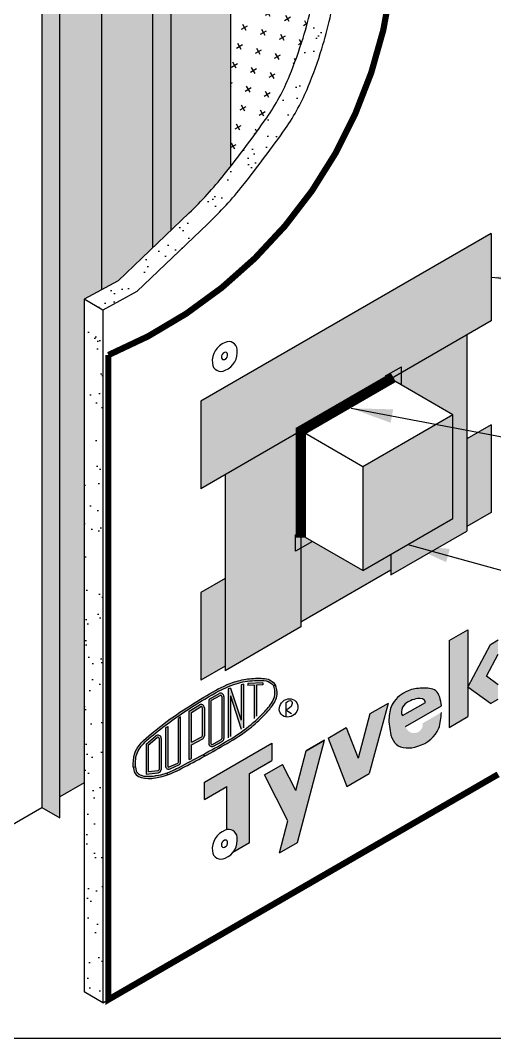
# Model space of a CAD drawing. Extents: x 0 to 51, y 0 to 66.
# Drawn here: x 12.06 to 18.91, y 35.85 to 50.54 of the extents above; entities that cross this region are included whole.
import ezdxf

# ---------------------------------------------------------------- set-up
doc = ezdxf.new("R2010")
doc.units = 0
doc.header["$LTSCALE"] = 1.5
doc.header["$MEASUREMENT"] = 0
doc.linetypes.add('DASHED', pattern=[0.75, 0.5, -0.25])
for name, color, linetype in [('CLADDING', 252, 'CONTINUOUS'), ('DUPONTLOGO', 242, 'CONTINUOUS'), ('FASTENING', 7, 'CONTINUOUS'), ('INSULATION', 40, 'CONTINUOUS'), ('SEALANT', 7, 'CONTINUOUS'), ('STRAIGHTFLASH', 253, 'CONTINUOUS'), ('STRUCTURE', 252, 'CONTINUOUS'), ('STRUCTURE_SHADING', 254, 'CONTINUOUS'), ('TEXT', 7, 'CONTINUOUS'), ('TITLE', 7, 'CONTINUOUS'), ('TYVEK', 160, 'DASHED'), ('TYVEK_TAPE', 130, 'CONTINUOUS')]:
    doc.layers.add(name, color=color, linetype=linetype)
doc.styles.add('DETAILS', font='sanss___.ttf', dxfattribs={"height": 1})
doc.dimstyles.new('TYVEKDETAILS', dxfattribs={"dimscale": 6, "dimtxt": 1.5, "dimasz": 0.1, "dimexe": 0.75, "dimexo": 0.75, "dimgap": 0.75, "dimtad": 0, "dimtih": 1, "dimtoh": 1, "dimdec": 4, "dimzin": 0, "dimtxsty": 'DETAILS', "dimcen": 0.0625, "dimazin": 3, "dimtfac": 1, "dimtdec": 4, "dimtofl": 0, "dimtmove": 0, "dimatfit": 3, "dimtolj": 1, "dimtzin": 0})
pattern_1 = [(37.50000000000001, (105.9140125984948, 2.98706549606915), (-0.01574833952740204, 0.4817059422532897), [0, -0.38, 0, -0.425, 0, -0.40625]), (7.499999999999999, (105.9140125984948, 2.98706549606915), (0.4424441763169318, 0.7055365163074351), [0, -0.205, 0, -0.3425, 0, -0.13125]), (327.5, (105.6065125984949, 2.98706549606915), (0.7785354654378738, 0.001414763384241124), [0, -0.125, 0, -0.45, 0, -0.5875]), (317.5, (105.6065125984949, 2.98706549606915), (0.7515316511430733, 0.2194188912335623), [0, -0.0625, 0, -0.295, 0, -0.3375])]

# ---------------------------------------------------------------- blocks, each defined once
blk = doc.blocks.new('A$C1409495A')
at = {"layer": 'DUPONTLOGO', "color": 242}
for p, q in [((0.2343235615273898, 0.523827359091797), (0.2343235615273898, 1.616091367395711e-07)), ((0.2343235615273898, 0.2619137603504669), (0.4408312526641112, 0.1288168849679323))]:
    blk.add_line(p, q, dxfattribs=at)
blk.add_ellipse((0.333973993873542, 0.3360725358395484), major_axis=(0.2603864479023359, 0.231586749987972), ratio=0.9031737347499492, dxfattribs=at)
blk.add_spline([(0.2343235615273898, 0.523827359091797), (0.4345512185534517, 0.5967801724010542), (0.456416738787766, 0.4563911861724819), (0.2343235615273898, 0.2619137603504669)], degree=3, dxfattribs=at)

msp = doc.modelspace()

# ---------------------------------------------------------------- hatches: boundary and pattern name
at = {"layer": 'DUPONTLOGO', "linetype": 'CONTINUOUS'}
h = msp.add_hatch(color=182, dxfattribs=at)
h.paths.add_polyline_path([(18.96192853301603, 41.3909425764289), (18.96192853301603, 41.59945032934461), (18.84957034499149, 41.53458029924299), (18.52481081857225, 40.91924908289236), (18.84957034499151, 40.67891786654139), (18.96192853301604, 40.74378789664301), (18.96192853301604, 40.95229564955888), (18.79544375725488, 41.0754990828923)])
h.paths.add_polyline_path([(18.52481081857247, 41.74439512473524), (18.25417787988983, 41.58814512473524), (18.25417787988949, 40.3351678665414), (18.52481081857213, 40.49141786654141)])
at = {"layer": 'DUPONTLOGO'}
h = msp.add_hatch(color=242, dxfattribs=at)
edge = h.paths.add_edge_path()
edge.add_spline(control_points=[(14.711021203675, 40.77263279441232), (14.57777834110106, 40.69124190541067), (14.31354856752728, 40.52983816673042), (13.9779637510735, 40.27156970068953), (13.69113805628553, 40.02452695605977), (13.69088203514998, 39.8278101259773), (13.6907976854945, 39.76299908289344)], knot_values=[0, 0, 0, 0, 0.2326628988775917, 0.4613865531098924, 0.6535218754829092, 0.7479263056417517, 0.7479263056417517, 0.7479263056417517, 0.7479263056417517], degree=3, periodic=0)
edge.add_spline(control_points=[(13.6907976854945, 39.76299908289344), (13.69105316308951, 39.76137658380757), (13.69130864068452, 39.75975408472173), (13.69156534066528, 39.75813262634518)], knot_values=[0, 0, 0, 0, 0.002347442690703379, 0.002347442690703379, 0.002347442690703379, 0.002347442690703379], degree=3, periodic=0)
edge.add_line((13.69156534066528, 39.75813262634512), (13.72243968896437, 39.76302192478241))
edge.add_spline(control_points=[(13.72243968896434, 39.7630219247824), (13.72230996427595, 39.76382264459179), (13.72218054859741, 39.76462771419558), (13.72205136144362, 39.76543713810072)], knot_values=[0.001174582396085617, 0.001174582396085617, 0.001174582396085617, 0.001174582396085617, 0.002358172592852494, 0.002358172592852494, 0.002358172592852494, 0.002358172592852494], degree=3, periodic=0)
edge.add_spline(control_points=[(13.72205136145016, 39.76543713806098), (13.72218357221104, 39.84332298486914), (13.72388649322833, 39.91465389448954), (13.77756391787784, 40.03695964723253), (13.82681424393909, 40.09312552632444), (13.9689429345653, 40.22371171107719), (14.06230830731397, 40.29559448639338), (14.23901994686371, 40.430395863851), (14.32793243191104, 40.49338676209511), (14.52067409252335, 40.61973451313589), (14.62385274377179, 40.68276728969055), (14.72700495055883, 40.74577981812383)], knot_values=[0.001204580648238207, 0.001204580648238207, 0.001204580648238207, 0.001204580648238207, 0.1148556554967574, 0.1148556554967574, 0.2297113109935148, 0.2297113109935148, 0.3984913275604529, 0.3984913275604529, 0.5672713441273911, 0.5672713441273911, 0.7479263056417517, 0.7479263056417517, 0.7479263056417517, 0.7479263056417517], degree=3, periodic=0)
edge.add_spline(control_points=[(14.72700495055883, 40.74577981812383), (14.86341671428731, 40.82697644526854), (14.99895053893592, 40.90678957851481), (15.23117576617382, 40.9859616099777), (15.3166949196016, 41.00339236240604), (15.49664179269698, 41.01741879116879), (15.60027495867821, 41.02328515722376), (15.6819897797372, 40.9731791269869), (15.70010661749234, 40.95513109706722), (15.71951079647183, 40.9347198722434)], knot_values=[0, 0, 0, 0, 0.2378461726929006, 0.2378461726929006, 0.3759363467751121, 0.3759363467751121, 0.5140265208573236, 0.5140265208573236, 0.5560477353908875, 0.5560477353908875, 0.5560477353908875, 0.5560477353908875], degree=3, periodic=0)
edge.add_line((15.71951079647192, 40.93471987224337), (15.74760801948261, 40.95049908289346))
edge.add_spline(control_points=[(15.74760801948264, 40.95049908289344), (15.72699610129152, 40.97231892495731), (15.6593072173137, 41.04397459252665), (15.47173382442038, 41.04984154455916), (15.26062269116942, 41.02981983279236), (14.99422810865594, 40.94120656576488), (14.82072600645956, 40.83793258765755), (14.711021203675, 40.77263279441232)], knot_values=[0, 0, 0, 0, 0.04405701235799464, 0.1446818277776674, 0.2573902707972445, 0.3686265973318987, 0.5599067828171413, 0.5599067828171413, 0.5599067828171413, 0.5599067828171413], degree=3, periodic=0)
h = msp.add_hatch(color=242, dxfattribs=at)
edge = h.paths.add_edge_path()
edge.add_spline(control_points=[(15.74760801948264, 40.95049908289344), (15.76053521793251, 40.90299443213187), (15.79094448747932, 40.79124696145298), (15.6961793871716, 40.63526808373626), (15.55472753588669, 40.47988236198254), (15.34927213674423, 40.28901705002779), (15.05248579499271, 40.1048368480233), (14.82967510880867, 39.98076527992786), (14.71920285248857, 39.91924908289341)], knot_values=[0, 0, 0, 0, 0.07140672790437241, 0.16797347427779, 0.251697098529822, 0.3916885399395568, 0.5846187000068773, 0.7743438912938334, 0.7743438912938334, 0.7743438912938334, 0.7743438912938334], degree=3, periodic=0)
edge.add_line((14.71920285248857, 39.91924908289348), (14.70443730844315, 39.9467952562506))
edge.add_spline(control_points=[(14.70443725243817, 39.9467952250891), (14.91865012855574, 40.06606886613798), (15.13707989280988, 40.18017846856953), (15.41628102385861, 40.39302498769576), (15.49787474088457, 40.4688135435865), (15.61960192044803, 40.59709233896448), (15.66580567205542, 40.64996346370044), (15.72902152240972, 40.7562428276857), (15.7434183485107, 40.80190888189663), (15.73424031253739, 40.87885774177702), (15.72723047729264, 40.90619068687906), (15.71951079647183, 40.93471987224334)], knot_values=[0.0002505584379334802, 0.0002505584379334802, 0.0002505584379334802, 0.0002505584379334802, 0.3681301305683303, 0.3681301305683303, 0.5353339496185356, 0.5353339496185356, 0.6400473331687101, 0.6400473331687101, 0.7273425474151587, 0.7273425474151587, 0.7705355621334626, 0.7705355621334626, 0.7705355621334626, 0.7705355621334626], degree=3, periodic=0)
edge.add_line((15.71951079647183, 40.93471987224336), (15.74760801948254, 40.95049908289344))
for color, points in [(242, [(15.06295285248857, 40.18546475969439), (15.09420285248832, 40.20612760777994), (15.0942028524888, 40.79420977219824), (15.25045285248857, 40.30944184820883), (15.28170285248852, 40.33010469629455), (15.28170285248854, 40.96146825005392), (15.25045285248879, 40.95142469390294), (15.25045285248873, 40.43867402656864), (15.09420285248866, 40.90120691314784), (15.06295285248854, 40.89116335699679)]), (242, [(15.4705442352518, 40.94630936974102), (15.56295285248843, 40.9502795994265), (15.5629528524885, 40.98155842819367), (15.34420285248852, 40.97216008667886), (15.34420285248852, 40.94088125791171), (15.4392942352518, 40.94496674952462), (15.4392942352518, 40.4671223780058), (15.4705442352518, 40.49638734470597)]), (182, [(16.93839294968615, 39.89128976817243), (16.76763977421304, 40.33257712377149), (16.50538024779389, 40.18116151559597), (16.77601318647653, 39.48174908289341), (17.10077271289567, 39.66924908289339), (17.37140565157831, 40.68116151559597), (17.10914612515917, 40.52974590742036)]), (242, [(14.37545285248866, 40.48650482361268), (14.34420285248866, 40.46511452804491), (14.34420285248843, 39.83674692715277, -0.2934388249167285), (14.33507853345911, 39.82253841660742), (14.21007853345911, 39.76534838822651, -0.5462656304046162), (14.18795285248843, 39.77955689877187), (14.18795285248852, 40.35045940842571), (14.15670285248868, 40.32826392630883), (14.15670285248843, 39.77955689877179, 0.5462656304051842), (14.22307989540056, 39.73693136713576), (14.34807989540067, 39.79412139551676, 0.2934388249164255), (14.37545285248854, 39.83674692715277)]), (182, [(16.45125366005739, 40.14991151559596), (16.18899413363822, 39.99849590742018), (16.03905162176893, 39.42794068517784), (15.84748778269202, 39.80132712377153), (15.58522825627296, 39.64991151559593), (15.92390339086781, 38.98978326301999), (15.80173460721912, 38.52491151559603), (16.06399413363823, 38.67632712377161)])]:
    msp.add_hatch(color=color, dxfattribs=at).paths.add_polyline_path(points)
h = msp.add_hatch(color=182, dxfattribs=at)
edge = h.paths.add_edge_path()
edge.add_spline(control_points=[(18.14315695639138, 40.64661053919553), (18.12930029149618, 40.73390734589869), (18.10354327181949, 40.89617623130292), (17.85414009634846, 40.91120996831737), (17.63202117317328, 40.87577225680372), (17.4281888285348, 40.71712323570211), (17.36860522874171, 40.46296027414042), (17.39582550161335, 40.30947200911201), (17.41100117599621, 40.22390020229566)], knot_values=[0, 0, 0, 0, 0.5827593182052485, 1.083243575514109, 1.602995822488099, 2.320452805997204, 2.834594860345293, 3.482391664081016, 3.482391664081016, 3.482391664081016, 3.482391664081016], degree=3, periodic=0)
edge.add_spline(control_points=[(17.41100117599612, 40.22390020229566), (17.43259824761844, 40.17448938033863), (17.49866430402382, 40.02334027051786), (17.8550865118744, 40.03229148858551), (18.12091164519968, 40.25870938581642), (18.13714605391471, 40.47337799651101), (18.1431569563912, 40.55286053919546)], knot_values=[0, 0, 0, 0, 0.3828216730715811, 1.171062387004566, 2.162538929496697, 2.745476785218138, 2.745476785218138, 2.745476785218138, 2.745476785218138], degree=3, periodic=0)
edge.add_line((18.14315695639124, 40.55286053919549), (17.87252401770867, 40.39661053919556))
edge.add_arc((17.74754049360476, 40.37970691621032), 0.1261214246964341, -165.3268673162189, 7.7023353980475235, ccw=False)
edge.add_line((17.62553231241194, 40.34775981165485), (17.65601766676236, 40.36536053919544))
edge.add_line((17.65601766676236, 40.36536053919546), (18.1431569563914, 40.64661053919558))
edge = h.paths.add_edge_path(flags=16)
edge.add_spline(control_points=[(17.58052383203798, 40.50927415339489), (17.56606881211169, 40.52305810303518), (17.56606881211169, 40.54335426686178), (17.56732909730322, 40.60669650093809), (17.59016825202739, 40.64871913900718), (17.6505213662534, 40.70383988785489), (17.73480767520991, 40.74440008794738), (17.83782590490023, 40.75895979124054), (17.90949469324746, 40.74973241758381), (17.91170599869033, 40.69759953189371)], knot_values=[0.1693351350576057, 0.1693351350576057, 0.1693351350576057, 0.1693351350576057, 0.2360340609454792, 0.2360340609454792, 0.3507194281854419, 0.3507194281854419, 0.4654047954254047, 0.4654047954254047, 0.5437012250705168, 0.5437012250705168, 0.5437012250705168, 0.5437012250705168], degree=3, periodic=0)
edge.add_line((17.91170599869035, 40.69759953189371), (17.58052383203789, 40.50927415339504))
h = msp.add_hatch(color=242, dxfattribs=at)
h.paths.add_polyline_path([(15.00045285248843, 40.78303319350292, 0.57059868253333), (14.93096977601824, 40.82409583471506), (14.80596977601812, 40.75527392079622, 0.2733997692986431), (14.78170285248843, 40.71421127958412), (14.78170285248866, 40.1054601852487, 0.5736723652123262), (14.85156530419802, 40.0646087141747), (14.9765653041979, 40.13494722067455, 0.2709125763483361), (15.00045285248854, 40.17579869174856)])
h.paths.add_polyline_path([(14.81295285248855, 40.10546018524872, 0.5736723652122204), (14.83624033639167, 40.09184302822405), (14.96124033639166, 40.16218153472396, 0.2709125763480912), (14.96920285248854, 40.17579869174862), (14.96920285248854, 40.78303319350298, 0.5705986825359536), (14.9460418269984, 40.79672074057368), (14.82104182699852, 40.72789882665487, 0.2733997692979096), (14.81295285248866, 40.71421127958419)], flags=16)
h = msp.add_hatch(color=242, dxfattribs=at)
h.paths.add_polyline_path([(14.50045285248843, 39.87283790368399), (14.53170285249627, 39.88968147178722), (14.53170285258643, 40.08539992403582), (14.6945683178147, 40.17318346178117, 0.2758007751185747), (14.71920285227811, 40.21444636662384), (14.71920285245228, 40.62010589957089, 0.5880955590562489), (14.64760011471464, 40.65992806190523), (14.50045285273172, 40.56855635600906)])
h.paths.add_polyline_path([(14.53170285260268, 40.1209001815974), (14.67974134079027, 40.20069206502311, 0.275800775116446), (14.687952852278, 40.21444636663725), (14.68795285245228, 40.62010589958431, 0.588095559058059), (14.66408527320636, 40.63337995369577), (14.53170285280039, 40.5511765377426)], flags=16)
h = msp.add_hatch(color=242, dxfattribs=at)
h.paths.add_polyline_path([(14.09420285248889, 40.17859326108431, 0.6390099729077502), (14.01699964059157, 40.21433490609568), (13.87545285248854, 40.09422680861991), (13.87545285248854, 39.66359180700442), (14.05247332683684, 39.68314150440725, 0.3823525855096099), (14.09420285248843, 39.72973323885365)])
h.paths.add_polyline_path([(14.06295285248832, 39.72973323885368, -0.3823525855080085), (14.04904301060453, 39.71420266070491), (13.90670285248855, 39.69848297048443), (13.90670285248843, 40.07975945189791), (14.03721844852311, 40.19050714275483, -0.6390099729074262), (14.06295285248888, 40.17859326108439)], flags=16)
at = {"layer": 'DUPONTLOGO', "linetype": 'CONTINUOUS'}
msp.add_hatch(color=182, dxfattribs=at).paths.add_polyline_path([(15.36872190532694, 39.66924908289339), (15.69348143174609, 39.85674908289341), (15.69348143174609, 40.10674908289342), (14.71920285248854, 39.54424908289341), (14.71920285248854, 39.29424908289341), (15.04396237890769, 39.48174908289335), (15.04396237890769, 38.86111608957975, -0.4707314454735356), (15.19049964900998, 38.75119011033701, -0.2172712250553228), (15.12918457076994, 38.53095213830601), (15.36872190532683, 38.66924908289341)])
at = {"layer": 'DUPONTLOGO'}
h = msp.add_hatch(color=242, dxfattribs=at)
edge = h.paths.add_edge_path()
edge.add_spline(control_points=[(14.70443725243835, 39.94679522508913), (14.58172290163597, 39.88101224559345), (14.4591097736687, 39.81473746864464), (14.28971339875891, 39.72744643970305), (14.23676484791612, 39.7018788008245), (14.17795384252477, 39.68088735155761)], knot_values=[0.2810519083259829, 0.2810519083259829, 0.2810519083259829, 0.2810519083259829, 0.4864092395876224, 0.4864092395876224, 0.5821236414411977, 0.5821236414411977, 0.5821236414411977, 0.5821236414411977], degree=3, periodic=0)
edge.add_line((14.17795384252469, 39.68088735155758), (14.1884577759858, 39.651458851598))
edge.add_spline(control_points=[(14.1884577759858, 39.651458851598), (14.2625325785456, 39.67790280760953), (14.42912347616318, 39.76375816398346), (14.60903137461759, 39.86019399063276), (14.71920285248857, 39.91924908289341)], knot_values=[0.2810600832013738, 0.2810600832013738, 0.2810600832013738, 0.2810600832013738, 0.3977592114784792, 0.5821236414411975, 0.5821236414411975, 0.5821236414411975, 0.5821236414411975], degree=3, periodic=0)
edge.add_line((14.7192027959054, 39.91924905271203), (14.70443725243837, 39.94679522508915))
h = msp.add_hatch(color=242, dxfattribs=at)
edge = h.paths.add_edge_path()
edge.add_line((14.18845777598578, 39.651458851598), (14.17795384252474, 39.68088735155761))
edge.add_spline(control_points=[(14.17795384252477, 39.68088735155761), (14.15916962883891, 39.674182690313), (14.13978735024434, 39.66794487420973), (14.0361393769695, 39.63873481048606), (13.92744247728364, 39.62217415747524), (13.80564134264364, 39.64143528841371), (13.77399311822405, 39.65486655802525), (13.73632210881569, 39.69327358137), (13.72898729276055, 39.7226071345957), (13.72243968896434, 39.7630219247824)], knot_values=[0.002358172592852481, 0.002358172592852481, 0.002358172592852481, 0.002358172592852481, 0.03292931765771284, 0.03292931765771284, 0.1592148645761484, 0.1592148645761484, 0.2213124727474919, 0.2213124727474919, 0.2810519083259829, 0.2810519083259829, 0.2810519083259829, 0.2810519083259829], degree=3, periodic=0)
edge.add_line((13.72243968896437, 39.76302192478241), (13.69156534066528, 39.75813262634512))
edge.add_spline(control_points=[(13.69156534066528, 39.75813262634518), (13.69574674304952, 39.73172058727059), (13.72137098064179, 39.58308523419829), (13.98665918979954, 39.59048055103251), (14.14957648142776, 39.63757862232389), (14.1884577759858, 39.651458851598)], knot_values=[0.002347442690703379, 0.002347442690703379, 0.002347442690703379, 0.002347442690703379, 0.04058508663443653, 0.2198056076657352, 0.2810600832013738, 0.2810600832013738, 0.2810600832013738, 0.2810600832013738], degree=3, periodic=0)
at = {"layer": 'INSULATION', "linetype": 'CONTINUOUS'}
h = msp.add_hatch(dxfattribs=at)
h.set_pattern_fill('CROSS', color=256, scale=0.8, angle=30, style=0)
h.set_pattern_definition([(30, (105.9140125984948, 2.98706549606915), (0.07320508075688777, 0.2732050807568878), [0.1, -0.3]), (120, (105.9823138686841, 2.968764225879928), (-0.2732050807568877, 0.07320508075688778), [0.09999999999999994, -0.2999999999999998])])
h.paths.add_polyline_path([(16.58751213942798, 52.6592087809425, -0.04506024657635373), (16.91734814815643, 53.73455932869714, -0.02613215108120839), (17.09584102724907, 54.11377432022235), (15.09727210090016, 52.38788911410574), (15.09727210090016, 48.43008039216728, 0.01378504755350155), (15.61871323942881, 49.13436002283908, 0.05565526587535749), (15.94763804041994, 49.73852229746969, 0.02091384948871565), (16.14405474370576, 50.28415044300183, 0.04479910819463601), (16.34160535688766, 51.19235976732366, -0.02073115222964427)])
at = {"layer": 'SEALANT', "linetype": 'CONTINUOUS'}
for points in [[(17.56444782599855, 45.27795843410369), (17.56444782599855, 45.54065671849472), (17.33694443818533, 45.40930757629921)], [(16.2785073739838, 43.02030112675921), (16.11228283744472, 43.1172476980308), (16.03647725073521, 43.11724769803079), (16.03647725073521, 42.88056496994964)]]:
    msp.add_hatch(color=256, dxfattribs=at).paths.add_polyline_path(points)
at = {"layer": 'STRUCTURE', "linetype": 'CONTINUOUS'}
h = msp.add_hatch(dxfattribs=at)
h.set_pattern_fill('AR-SAND', color=256, scale=0.25, style=0)
h.set_pattern_definition(pattern_1)
h.paths.add_polyline_path([(16.6122382955703, 51.03610976732366, -0.02073115222964427), (16.85814507811062, 52.5029587809425, -0.04506024657635373), (17.18798108683907, 53.57830932869714, -0.06032015627787331), (17.65733419435946, 54.42102030693194, -0.02256722528568555), (18.86121692306158, 55.93768837568865), (18.59058398437897, 56.09393837568866, 0.02256722528565227), (17.38670125567851, 54.57727030693427, 0.06032015627807897), (16.91734814815626, 53.73455932869677, 0.04506024657631969), (16.58751213942808, 52.65920878094293, 0.02073115222964958), (16.34160535688766, 51.19235976732372, -0.04479910819462923), (16.14405474370583, 50.28415044300202, -0.0209138494887252), (15.94763804041994, 49.73852229746963, -0.05565526587534104), (15.61871323942888, 49.13436002283921, -0.01612494577826756), (15.00495693034132, 48.31345498559639, -0.03370422444087456), (14.49748671122054, 47.7594991013647), (13.47243607800265, 46.78175414235094), (12.98148205838459, 46.51386016285893), (13.25211499706725, 46.35761016285892), (13.74306901668518, 46.62550414235093), (14.76811964990318, 47.6032491013647, 0.03370422444086479), (15.27558986902383, 48.15720498559622, 0.01612494577826873), (15.88934617811145, 48.97811002283908, 0.05565526587535749), (16.21827097910258, 49.58227229746969, 0.02091384948871565), (16.4146876823884, 50.12790044300183, 0.04479910819463601)])
h.paths.add_polyline_path([(25.97376763144532, 60.04412144179885), (25.68856616975162, 60.20010990903375), (18.59058398437897, 56.09393837568866), (18.86121692306157, 55.93768837568866)])
h = msp.add_hatch(dxfattribs=at)
h.set_pattern_fill('AR-SAND', color=256, scale=0.25, style=0)
h.set_pattern_definition(pattern_1)
h.paths.add_polyline_path([(13.25211499706722, 46.35761016285893), (12.98148205838459, 46.51386016285893), (12.98148205838459, 36.51852902809187), (13.25211499706723, 36.36227902809186)])
at = {"layer": 'STRUCTURE_SHADING', "linetype": 'CONTINUOUS'}
h = msp.add_hatch(color=256, dxfattribs=at)
h.paths.add_polyline_path([(15.09727210090016, 52.40106700049738), (14.23124669711573, 51.90106700049727), (14.23124669711573, 47.50554595676586), (14.49748671122054, 47.7594991013647, 0.03370422444086459), (15.00495693034118, 48.31345498559622, 0.002339378220420443), (15.09727210090016, 48.43008039216727)])
h.paths.add_polyline_path([(14.23124669711573, 51.90106700049727), (13.9714390759804, 52.05106700049728), (13.97143907598039, 47.25772835278958), (14.23124669711573, 47.50554595676586)], flags=17)
h.paths.add_polyline_path([(13.9714390759804, 52.05106700049728), (14.23124669711574, 51.90106700049728), (15.09727210090016, 52.40106700049737), (13.2476890925174, 53.46892424827562), (13.23854356695123, 53.46102653353148), (13.23854356695122, 46.65412835041285), (13.47243607800256, 46.78175414235094), (13.9714390759804, 47.25772835278961)])
h.paths.add_polyline_path([(13.23854356695123, 53.47420441992314), (12.37251816316689, 52.97420441992308), (12.63232578430222, 52.8242044199231), (12.63232578430222, 39.33252665427244), (12.9814820583846, 39.53411212310316), (12.98148205838459, 46.51386016285893), (13.23854356695121, 46.65412835041285)])
h.paths.add_polyline_path([(12.63232578430223, 52.82420441992309), (12.37251816316692, 52.97420441992307), (12.37251816316689, 39.18252665427219), (12.63232578430222, 39.03252665427219)])
msp.add_hatch(color=256, dxfattribs=at).paths.add_polyline_path([(18.30856924577329, 44.84833973208697), (17.00824683663809, 44.09759823913945), (17.00824683663809, 42.59996264191227), (18.30856924577328, 43.35070413485978)])
at = {"layer": 'TYVEK_TAPE', "linetype": 'CONTINUOUS'}
h = msp.add_hatch(color=256, dxfattribs=at)
h.paths.add_polyline_path([(18.85965193400159, 47.46546112667286), (18.85965193400159, 46.20107758271833), (14.66523615002306, 43.77943050074511), (14.66523615002306, 45.04381404469964)])
edge = h.paths.add_edge_path()
edge.add_line((15.01729456825311, 43.98269152328071), (15.01729456825311, 41.15460052695524))
edge.add_line((16.11228283744473, 44.61488329525797), (16.11228283744473, 41.7867922989325))
edge.add_line((16.11228283744473, 41.7867922989325), (15.01729456825311, 41.15460052695524))
for points in [[(18.50759351577153, 45.99781656018273), (17.41260524657993, 45.36562478820548), (18.30856924577329, 44.84833973208698), (18.30856924577328, 43.35070413485978), (17.41260524657992, 42.83341907874128), (17.41260524657993, 42.53753379188002), (18.50759351577153, 43.16972556385726)], [(18.85965193400158, 44.70344198549115), (18.50759351577153, 44.50018096295554), (18.50759351577153, 43.2357974190011), (18.85965193400162, 43.43905844153672)], [(16.11228283744472, 44.61488329525798), (15.01729456825311, 43.98269152328071), (15.01729456825311, 41.15460052695524), (16.11228283744473, 41.78679229893249)], [(17.41260524657992, 42.60360564702378), (17.41260524657993, 42.83341907874128), (17.00824683663809, 42.59996264191227), (16.11228283744473, 43.11724769803078), (16.11228283744473, 41.85286415407622)], [(15.01729456825311, 42.48505592605353), (14.66523615002306, 42.28179490351793), (14.66523615002306, 41.0174113595634), (15.01729456825311, 41.220672382099)]]:
    msp.add_hatch(color=256, dxfattribs=at).paths.add_polyline_path(points)

# ---------------------------------------------------------------- linework, layer by layer
at = {"layer": 'CLADDING'}
msp.add_line((13.72243968896425, 39.76302192478239), (13.69156534066526, 39.75813262634511), dxfattribs=at)
at = {"layer": 'CLADDING', "linetype": 'CONTINUOUS'}
msp.add_line((12.98148205838447, 39.53411212310308), (12.63232578430211, 39.33252665427237), dxfattribs=at)
at = {"layer": 'DUPONTLOGO', "color": 182}
for p, q in [((18.25417787988983, 41.58814512473524), (18.52481081857247, 41.74439512473524)), ((18.52481081857247, 41.74439512473524), (18.52481081857213, 40.4914178665414)), ((18.25417787988983, 41.58814512473524), (18.25417787988949, 40.3351678665414)), ((18.8495703449915, 41.53458029924298), (18.96192853301603, 41.59945032934461)), ((18.52481081857224, 40.91924908289236), (18.8495703449915, 41.53458029924298)), ((18.52481081857236, 41.34708029924332), (18.52481081857213, 40.4914178665414)), ((18.79544375725488, 41.0754990828923), (18.96192853301603, 41.39094257642889)), ((18.96192853301604, 40.95229564955888), (18.79544375725488, 41.0754990828923)), ((18.8495703449915, 40.67891786654139), (18.52481081857224, 40.91924908289236)), ((18.8495703449915, 40.67891786654139), (18.96192853301604, 40.74378789664302)), ((17.37140565157831, 40.68116151559597), (17.10077271289567, 39.66924908289341)), ((17.37140565157831, 40.68116151559597), (17.10914612515916, 40.52974590742034)), ((17.58052383203796, 40.50927415339508), (17.91170599869033, 40.69759953189371)), ((17.62553231241197, 40.34775981165482), (18.14315695639136, 40.64661053919553)), ((17.10914612515916, 40.52974590742034), (16.93839294968616, 39.89128976817243)), ((18.25417787988949, 40.3351678665414), (18.52481081857212, 40.4914178665414)), ((16.50538024779389, 40.18116151559597), (16.76763977421303, 40.33257712377149)), ((16.76763977421303, 40.33257712377149), (16.93839294968616, 39.89128976817243)), ((16.06399413363824, 38.67632712377164), (16.45125366005739, 40.14991151559597)), ((16.18899413363836, 39.99849590742026), (16.45125366005739, 40.14991151559597)), ((16.45125366005739, 40.14991151559597), (16.18899413363824, 39.99849590742033)), ((16.50538024779389, 40.18116151559595), (16.77601318647653, 39.48174908289341)), ((14.71920285248854, 39.54424908289341), (15.69348143174609, 40.10674908289341)), ((15.69348143174609, 40.10674908289341), (15.69348143174609, 39.85674908289341)), ((16.03905162176893, 39.42794068517784), (16.18899413363824, 39.99849590742026)), ((15.36872190532706, 39.66924908289347), (15.69348143174609, 39.85674908289341)), ((15.58522825627296, 39.79424908289341), (15.69348143174609, 39.85674908289341)), ((15.58522825627296, 39.64991151559594), (15.84748778269188, 39.80132712377145)), ((15.58522825627296, 39.64991151559595), (15.84748778269199, 39.80132712377145)), ((16.03905162176893, 39.42794068517784), (15.84748778269199, 39.80132712377159)), ((14.71920285248854, 39.29424908289341), (14.71920285248854, 39.54424908289342)), ((15.36872190532683, 38.66924908289341), (15.36872190532694, 39.66924908289332)), ((15.92390339086791, 38.98978326301978), (15.58522825627296, 39.64991151559594)), ((16.77601318647653, 39.48174908289341), (17.10077271289567, 39.66924908289341)), ((14.71920285248854, 39.29424908289341), (15.04396237890769, 39.48174908289335)), ((15.04396237890769, 38.86111608957975), (15.04396237890769, 39.48174908289341)), ((15.8017346072191, 38.52491151559594), (15.9239033908678, 38.98978326301995)), ((15.36872190532683, 38.66924908289341), (15.12918457076994, 38.53095213830601)), ((15.80173460721898, 38.52491151559595), (16.06399413363835, 38.67632712377168))]:
    msp.add_line(p, q, dxfattribs=at)
at = {"layer": 'DUPONTLOGO', "color": 242}
for p, q in [((15.09420285248866, 40.90120691314784), (15.06295285248854, 40.89116335699679)), ((15.06295285248854, 40.89116335699679), (15.06295285248854, 40.18546475969438)), ((15.09420285248866, 40.90120691314784), (15.25045285248866, 40.43867402656895)), ((15.28170285248854, 40.96146825005392), (15.25045285248866, 40.95142469390291)), ((15.25045285248877, 40.95142469390291), (15.25045285248877, 40.43867402656887)), ((15.28170285248854, 40.96146825005392), (15.28170285248854, 40.33010469629456)), ((15.56295285248854, 40.98155842819367), (15.34420285248854, 40.97216008667886)), ((15.34420285248854, 40.97216008667886), (15.34420285248854, 40.94088125791171)), ((15.43929423525191, 40.94496674952462), (15.34420285248843, 40.94088125791171)), ((15.4392942352518, 40.94563805963282), (15.4392942352518, 40.46712237800586)), ((15.5642942352518, 40.95033723039021), (15.4705442352518, 40.94630936974102)), ((15.4705442352518, 40.94630936974102), (15.4705442352518, 40.49638734470593)), ((15.56295285248854, 40.98155842819367), (15.56295285248843, 40.9502795994265)), ((15.74760801948259, 40.95049908289344), (15.71951079647188, 40.93471987224333)), ((14.78170285248843, 40.7142112795841), (14.78170285248866, 40.1054601852487)), ((14.80596977601812, 40.75527392079622), (14.93096977601824, 40.82409583471506)), ((14.81295285248866, 40.71421127958416), (14.81295285248855, 40.10546018524872)), ((14.82104182699852, 40.72789882665487), (14.9460418269984, 40.79672074057368)), ((14.96920285248854, 40.78303319350298), (14.96920285248854, 40.17579869174862)), ((15.00045285248843, 40.78303319350292), (15.00045285248854, 40.17579869174856)), ((15.09420285248877, 40.79420977219824), (15.25045285248854, 40.30944184820883)), ((15.09420285248877, 40.79420977219835), (15.09420285248832, 40.20612760778008)), ((14.50045285273161, 40.56855635600898), (14.64760011471464, 40.65992806190523)), ((14.50045285248843, 39.87283790368399), (14.50045285273172, 40.56855635600895)), ((14.53170285280039, 40.5511765377426), (14.66408527320636, 40.63337995369577)), ((14.68795285245228, 40.62010589958431), (14.687952852278, 40.21444636663725)), ((14.71920285245228, 40.62010589957089), (14.71920285227811, 40.21444636662384)), ((14.37545285248866, 40.48650482361268), (14.34420285248866, 40.46511452804491)), ((14.34420285248843, 39.83674692715275), (14.34420285248866, 40.46511452804491)), ((14.37545285248854, 39.83674692715275), (14.37545285248866, 40.48650482361268)), ((14.53170285260268, 40.1209001815974), (14.53170285280039, 40.5511765377426)), ((14.15670285248866, 40.32826392630881), (14.18795285248855, 40.35045940842571)), ((14.15670285248866, 40.32826392630881), (14.15670285248843, 39.77955689877178)), ((14.18795285248855, 40.35045940842571), (14.18795285248843, 39.77955689877178)), ((13.87545285248854, 40.09422680861991), (14.01699964059157, 40.21433490609568)), ((13.90670285248843, 40.07975945189791), (14.03721844852311, 40.19050714275483)), ((14.06295285248888, 40.17859326108435), (14.06295285248832, 39.72973323885368)), ((14.09420285248889, 40.17859326108431), (14.09420285248843, 39.72973323885365)), ((14.53170285260257, 40.12090018159734), (14.67974134079027, 40.20069206502311)), ((14.53170285258654, 40.08539992403588), (14.6945683178147, 40.17318346178117)), ((14.83624033639166, 40.09184302822405), (14.96124033639166, 40.16218153472396)), ((14.85156530419802, 40.06460871417469), (14.9765653041979, 40.13494722067455)), ((13.87545285248854, 40.09422680861991), (13.87545285248854, 39.66359180700443)), ((13.90670285248843, 40.07975945189791), (13.90670285248855, 39.69848297048444)), ((14.53170285249627, 39.88968147178722), (14.53170285258643, 40.08539992403573)), ((14.21007853345914, 39.76534838822652), (14.33507853345925, 39.82253841660748)), ((14.50045285248843, 39.87283790368399), (14.53170285249627, 39.88968147178722)), ((14.70443725243837, 39.94679522508913), (14.71920279596732, 39.91924905259645)), ((14.71920285248854, 39.91924908289341), (14.70443920152804, 39.94679172456623)), ((13.87545285248854, 39.66359180700443), (14.05247332683684, 39.68314150440725)), ((13.90670285248855, 39.69848297048444), (14.04904301060453, 39.71420266070491)), ((14.1884577759858, 39.65145885159799), (14.17795384252469, 39.68088735155764)), ((14.22307989540054, 39.73693136713576), (14.34807989540066, 39.79412139551673))]:
    msp.add_line(p, q, dxfattribs=at)
for centre, radius, start, end in [((14.82857785248843, 40.7142112795841), 0.04687499999999999, 118.8360950130773, 180), ((14.82857785248866, 40.71421127958416), 0.01562499999999999, 118.8360950130773, 180), ((14.95357785248843, 40.78303319350292), 0.04687499999999999, 0, 118.8360950130638), ((14.95357785248855, 40.78303319350298), 0.01562499999999999, 0, 118.8360950130791), ((14.67232785245228, 40.62010589959103), 0.04687499999999999, 359.9999999753909, 121.8383859097844), ((14.67232785245228, 40.62010589959103), 0.01562499999999999, 359.9999999753909, 121.8383859097844), ((14.04732785248889, 40.17859326108437), 0.04687499999999999, 359.9999999999345, 130.3159340501479), ((14.04732785248889, 40.17859326108437), 0.01562499999999999, 359.9999999999345, 130.3159340501479), ((14.67232785227811, 40.21444636664398), 0.01562499999999999, 298.3244090050583, 359.9999999753742), ((14.67232785227811, 40.21444636664398), 0.04687499999999999, 298.3244090050583, 359.9999999753742), ((14.95357785248855, 40.17579869174862), 0.01562499999999999, 299.3668080741881, 0), ((14.95357785248855, 40.17579869174856), 0.04687499999999999, 299.3668080742087, 1.058488597991058e-11), ((14.82857785248866, 40.1054601852487), 0.04687499999999999, 180.0000000000094, 299.3668080741979), ((14.82857785248854, 40.10546018524872), 0.01562499999999999, 180, 299.3668080742087), ((14.32857785248855, 39.83674692715277), 0.01562499999999999, 294.5850530263787, 359.9999999999808), ((14.32857785248855, 39.83674692715277), 0.04687499999999999, 294.5850530263787, 359.9999999999808), ((14.04732785248843, 39.7297332388537), 0.01562499999999999, 276.3020641363324, 359.9999999999296), ((14.04732785248843, 39.7297332388537), 0.04687499999999999, 276.3020641363324, 359.9999999999296), ((14.20357785248843, 39.77955689877178), 0.04687499999999999, 179.9999999999788, 294.5850530263612), ((14.20357785248843, 39.77955689877178), 0.01562499999999999, 179.9999999999788, 294.5850530263612)]:
    msp.add_arc(centre, radius, start, end, dxfattribs=at)
for points in [[(14.711021203675, 40.77263279441232), (15.0483644668538, 40.95305441236579), (15.26016816729584, 41.02112256823003), (15.48425689797655, 41.04555642370762), (15.68227202716657, 41.00962005598868), (15.74760801948264, 40.95049908289344)], [(14.71920285248857, 39.91924908289341), (15.04926292428986, 40.10644668394108), (15.37097791765786, 40.31949045807361), (15.57796539728947, 40.50802851244899), (15.68797448150048, 40.63426868997832), (15.76946518208383, 40.80936812384099), (15.74760801948264, 40.95049908289344)], [(13.6907976854945, 39.76299908289344), (13.70833659385784, 39.95099156260441), (13.95381105628162, 40.24663698656915), (14.31823639358386, 40.52313692066256), (14.711021203675, 40.77263279441232)], [(13.6907976854945, 39.76299908289344), (13.71036576303136, 39.68422289759602), (14.06229826361318, 39.61622660601225), (14.39368237033245, 39.74605154296061), (14.71920285248857, 39.91924908289341)]]:
    msp.add_spline(points, degree=3, dxfattribs=at)
for points, knots in [([(14.72700495055883, 40.74577981812383), (14.86341671428731, 40.82697644526854), (14.99895053893592, 40.90678957851481), (15.23117576617382, 40.9859616099777), (15.3166949196016, 41.00339236240604), (15.49664179269698, 41.01741879116879), (15.60027495867821, 41.02328515722376), (15.6819897797372, 40.9731791269869), (15.70010661749234, 40.95513109706722), (15.71951079647183, 40.9347198722434)], [0, 0, 0, 0, 0.2378461726929006, 0.2378461726929006, 0.3759363467751121, 0.3759363467751121, 0.5140265208573236, 0.5140265208573236, 0.5560477353908875, 0.5560477353908875, 0.5560477353908875, 0.5560477353908875]), ([(14.70443725243817, 39.9467952250891), (14.91865012855574, 40.06606886613798), (15.13707989280988, 40.18017846856953), (15.41628102385861, 40.39302498769576), (15.49787474088457, 40.4688135435865), (15.61960192044803, 40.59709233896448), (15.66580567205542, 40.64996346370044), (15.72902152240972, 40.7562428276857), (15.7434183485107, 40.80190888189663), (15.73424031253739, 40.87885774177702), (15.72723047729264, 40.90619068687906), (15.71951079647183, 40.93471987224334)], [0.0002505584379334802, 0.0002505584379334802, 0.0002505584379334802, 0.0002505584379334802, 0.3681301305683303, 0.3681301305683303, 0.5353339496185356, 0.5353339496185356, 0.6400473331687101, 0.6400473331687101, 0.7273425474151587, 0.7273425474151587, 0.7705355621334626, 0.7705355621334626, 0.7705355621334626, 0.7705355621334626]), ([(13.72205136145016, 39.76543713806098), (13.72218357221104, 39.84332298486914), (13.72388649322833, 39.91465389448954), (13.77756391787784, 40.03695964723253), (13.82681424393909, 40.09312552632444), (13.9689429345653, 40.22371171107719), (14.06230830731397, 40.29559448639338), (14.23901994686371, 40.430395863851), (14.32793243191104, 40.49338676209511), (14.52067409252335, 40.61973451313589), (14.62385274377179, 40.68276728969055), (14.72700495055883, 40.74577981812383)], [0.001204580648238207, 0.001204580648238207, 0.001204580648238207, 0.001204580648238207, 0.1148556554967574, 0.1148556554967574, 0.2297113109935148, 0.2297113109935148, 0.3984913275604529, 0.3984913275604529, 0.5672713441273911, 0.5672713441273911, 0.7479263056417517, 0.7479263056417517, 0.7479263056417517, 0.7479263056417517]), ([(13.72205136144362, 39.76543713810072), (13.72870102136862, 39.72377360154025), (13.73595615248528, 39.69364668773336), (13.77399311822405, 39.65486655802525), (13.80564134264364, 39.64143528841371), (13.92744247728364, 39.62217415747524), (14.0361393769695, 39.63873481048606), (14.20303363983453, 39.68576893859656), (14.27251271008167, 39.71858281547298), (14.4591097736687, 39.81473746864464), (14.58172290163597, 39.88101224559345), (14.70443725243835, 39.94679522508913)], [0.001174582396085617, 0.001174582396085617, 0.001174582396085617, 0.001174582396085617, 0.06209760817134347, 0.06209760817134347, 0.1241952163426869, 0.1241952163426869, 0.2504807632611225, 0.2504807632611225, 0.3767663101795581, 0.3767663101795581, 0.5821236414411975, 0.5821236414411975, 0.5821236414411975, 0.5821236414411975])]:
    msp.add_open_spline(points, degree=3, knots=knots, dxfattribs=at)
at = {"layer": 'DUPONTLOGO', "color": 182}
for points in [[(18.14315695639138, 40.64661053919553), (18.06026375085089, 40.86447761827824), (17.86395385720238, 40.9037197429143), (17.65979010093901, 40.86447761827824), (17.43991861944409, 40.68004428253062), (17.38538472808008, 40.4817495952075), (17.41100117599621, 40.22390020229566)], [(17.41100117599612, 40.22390020229566), (17.4893582262102, 40.09233819402017), (17.80332937215912, 40.06346143506473), (18.1030657741157, 40.32315780937918), (18.1431569563912, 40.55286053919546)]]:
    msp.add_spline(points, degree=3, dxfattribs=at)
msp.add_open_spline([(17.91170599869033, 40.69759953189371), (17.90949469324746, 40.74973241758381), (17.83782590490023, 40.75895979124054), (17.73480767520991, 40.74440008794738), (17.6505213662534, 40.70383988785489), (17.59016825202739, 40.64871913900718), (17.56732909730322, 40.60669650093809), (17.56606881211169, 40.54335426686178), (17.56606881211169, 40.52305810303518), (17.58052383203798, 40.50927415339489)], degree=3, knots=[0.1693351350576057, 0.1693351350576057, 0.1693351350576057, 0.1693351350576057, 0.2476315647027177, 0.2476315647027177, 0.3623169319426805, 0.3623169319426805, 0.4770022991826433, 0.4770022991826433, 0.5437012250705168, 0.5437012250705168, 0.5437012250705168, 0.5437012250705168], dxfattribs=at)
at = {"layer": 'FASTENING'}
for points in [[(14.83338258095263, 45.59118660804972, 0.5560120530374366), (15.01729456825311, 45.48972471005357, 0.3537160203436499), (15.19049964901, 45.78972471005357, 0.546252201092787), (15.01729456825311, 45.88972471005356, 0.3458248453514583)], [(14.96435201130546, 45.67200745676779, 0.5560120530374433), (15.01033000813059, 45.64664198226875, 0.3537160203436409), (15.0536312783198, 45.72164198226876, 0.5462522010928491), (15.01033000813059, 45.74664198226875, 0.3458248453514483)], [(14.83338258095259, 38.55265200833317, 0.5560120530374366), (15.01729456825308, 38.451190110337, 0.3537160203436539), (15.19049964900998, 38.75119011033701, 0.5462522010928075), (15.01729456825307, 38.85119011033701, 0.345824845351463)], [(14.96435201130544, 38.63347285705125, 0.5560120530374857), (15.01033000813055, 38.60810738255221, 0.3537160203436451), (15.05363127831978, 38.68310738255221, 0.5462522010928085), (15.01033000813055, 38.7081073825522, 0.3458248453514566)]]:
    msp.add_lwpolyline(points, format="xyb", close=True, dxfattribs=at)
at = {"layer": 'SEALANT', "linetype": 'CONTINUOUS', "const_width": 0.15}
msp.add_lwpolyline([(16.11290148571566, 43.07299230979242), (16.11228283744473, 44.61488329525797), (17.44907935434623, 45.3866831241428)], dxfattribs=at)
at = {"layer": 'STRAIGHTFLASH', "linetype": 'CONTINUOUS'}
for p, q in [((17.33694443818533, 45.40930757629921), (17.56444782599855, 45.54065671849472)), ((17.56444782599855, 45.27795843410369), (17.33694443818533, 45.40930757629921)), ((17.56444782599855, 45.27795843410369), (17.56444782599855, 45.54065671849472)), ((16.03647725073521, 42.88056496994964), (16.03647725073521, 43.11724769803079)), ((16.11228283744472, 43.1172476980308), (16.03647725073521, 43.11724769803079)), ((16.2785073739838, 43.02030112675921), (16.11228283744472, 43.1172476980308)), ((16.2785073739838, 43.02030112675921), (16.03647725073521, 42.88056496994964))]:
    msp.add_line(p, q, dxfattribs=at)
at = {"layer": 'STRUCTURE', "linetype": 'CONTINUOUS'}
for p, q in [((13.23854356695121, 46.65412835041284), (13.23854356695123, 53.47420441992313)), ((12.37251816316691, 52.97420441992307), (12.37251816316689, 39.18252665427219)), ((12.63232578430222, 39.03252665427219), (12.63232578430223, 52.82420441992308)), ((15.09727210090016, 52.40106700049738), (15.09727210090016, 48.43008039216726)), ((13.97143907598039, 47.25772835278958), (13.97143907598039, 52.05106700049728)), ((14.23124669711573, 51.90106700049728), (14.23124669711573, 47.50554595676586)), ((18.85965193400159, 47.46546112667286), (14.66523615002306, 45.04381404469964)), ((18.85965193400159, 47.46546112667286), (18.85965193400159, 46.20107758271835)), ((18.85965193400159, 46.20107758271833), (14.66523615002306, 43.77943050074511)), ((18.50759351577153, 45.99781656018274), (18.50759351577153, 43.16972556385726)), ((18.30856924577329, 44.84833973208698), (17.41260524657993, 45.36562478820547)), ((14.66523615002306, 45.04381404469964), (14.66523615002306, 43.77943050074511)), ((18.30856924577329, 44.84833973208696), (17.00824683663809, 44.09759823913946)), ((18.30856924577328, 43.35070413485978), (18.30856924577329, 44.84833973208696)), ((18.85965193400158, 44.70344198549115), (18.50759351577153, 44.50018096295553)), ((18.85965193400158, 44.70344198549114), (18.85965193400162, 43.43905844153672)), ((16.11228283744473, 44.61488329525797), (16.11228283744473, 41.7867922989325)), ((17.00824683663809, 44.09759823913946), (16.11228283744473, 44.61488329525797)), ((17.00824683663809, 44.09759823913946), (17.00824683663809, 42.59996264191227)), ((15.01729456825311, 43.98269152328071), (15.01729456825311, 41.15460052695524)), ((17.00824683663809, 42.59996264191227), (18.30856924577328, 43.35070413485978)), ((18.85965193400162, 43.43905844153672), (18.50759351577153, 43.23579741900109)), ((17.0082468366381, 42.59996264191227), (16.11228283744473, 43.11724769803079)), ((17.41260524657993, 42.53753379188001), (18.50759351577153, 43.16972556385726)), ((17.41260524657993, 42.83341907874128), (17.41260524657993, 42.53753379188001)), ((15.01729456825311, 42.48505592605353), (14.66523615002306, 42.28179490351793)), ((17.41260524657992, 42.60360564702379), (16.11228283744473, 41.85286415407623)), ((14.66523615002306, 42.28179490351793), (14.66523615002306, 41.0174113595634)), ((16.11228283744473, 41.7867922989325), (15.01729456825311, 41.15460052695524)), ((15.01729456825311, 41.220672382099), (14.66523615002306, 41.0174113595634))]:
    msp.add_line(p, q, dxfattribs=at)
at = {"layer": 'STRUCTURE'}
for p, q in [((13.47243607800259, 46.78175414235093), (12.98148205838459, 46.51386016285893)), ((13.74306901668523, 46.62550414235093), (13.25211499706723, 46.35761016285893)), ((12.98148205838459, 46.51386016285893), (12.98148205838461, 36.51852902809186)), ((13.25211499706723, 46.35761016285893), (12.98148205838459, 46.51386016285893)), ((13.25211499706723, 46.35761016285893), (13.25211499706725, 36.36227902809186)), ((13.25211499706725, 36.36227902809187), (18.96192853301604, 39.65884141009435)), ((10.36991049088203, 38.02632057559745), (12.3725181631669, 39.18252665427234)), ((12.37251816316677, 39.18252665427227), (12.63232578430211, 39.03252665427225)), ((13.25211499706725, 36.36227902809187), (12.98148205838461, 36.51852902809187))]:
    msp.add_line(p, q, dxfattribs=at)
for points in [[(13.47243607800259, 46.78175414235093), (14.49748671122054, 47.7594991013647, 0.03370422444086459), (15.00495693034118, 48.31345498559622, 0.01612494577826852), (15.6187132394288, 49.13436002283908, 0.05565526587535752), (15.94763804041994, 49.73852229746969, 0.02091384948871563), (16.14405474370576, 50.28415044300183, 0.04479910819463599), (16.34160535688766, 51.19235976732366, -0.02073115222964426), (16.58751213942798, 52.65920878094251, -0.04506024657635373), (16.91734814815643, 53.73455932869714, -0.06032015627787327), (17.38670125567682, 54.57727030693194, -0.02256722528568792), (18.59058398437909, 56.0939383756888)], [(13.74306901668523, 46.62550414235093), (14.76811964990318, 47.6032491013647, 0.03370422444086459), (15.27558986902382, 48.15720498559622, 0.01612494577826852), (15.88934617811144, 48.97811002283908, 0.05565526587535752), (16.21827097910258, 49.58227229746969, 0.02091384948871563), (16.4146876823884, 50.12790044300183, 0.04479910819463599), (16.6122382955703, 51.03610976732366, -0.02073115222964426), (16.85814507811062, 52.50295878094251, -0.04506024657635373), (17.18798108683907, 53.57830932869714, -0.06032015627787327), (17.65733419435946, 54.42102030693194, -0.02256722528568792), (18.86121692306173, 55.9376883756888)]]:
    msp.add_lwpolyline(points, format="xyb", dxfattribs=at)
at = {"layer": 'TITLE', "linetype": 'CONTINUOUS'}
msp.add_line((49.5, 35.84534034634707), (1.499999999999986, 35.84534034634707), dxfattribs=at)
at = {"layer": 'TYVEK', "const_width": 0.09}
msp.add_lwpolyline([(25.97376763144531, 50.53871259627114), (25.97376763144531, 59.6863790134108), (21.82337901526918, 57.2901510286199, 0.01524367616600851), (21.06782858655844, 56.85234903943044, 0.2219802846438513), (17.41711097094534, 51.02328940499626, -0.2669366406480506), (13.33093396994931, 45.70871192580634), (13.33093396994931, 36.40778518330258), (18.96192853301604, 39.65884141009447)], format="xyb", dxfattribs=at)

# ---------------------------------------------------------------- block references
at = {"layer": 'DUPONTLOGO', "color": 182, "xscale": 0.3999999999999986, "yscale": 0.3999999999999986, "zscale": 0.3999999999999999}
msp.add_blockref('A$C1409495A', (15.80047893339924, 40.4832835257227), dxfattribs=at)

# ---------------------------------------------------------------- leaders
at = {"layer": 'TEXT'}
for points, override in [([(18.85965193400159, 46.8332693546956), (29.87056427756985, 45.81064187496435), (30.93728973040285, 45.81064187496435)], {"dimfxl": 3}), ([(16.83796587138355, 44.94058132626266), (29.87056427756985, 42.47138265129781), (30.93728973040285, 42.47117714713507)], {"dimfxl": 3}), ([(17.65840804120569, 42.97533338838603), (29.87056427756985, 39.60673935111649), (30.93728973040285, 39.60673935111649)], {"dimgap": 0.75, "dimtad": 0, "dimfxl": 3})]:
    msp.add_leader(points, dimstyle='TYVEKDETAILS', override=override, dxfattribs=at)

doc.saveas('drawing.dxf')
